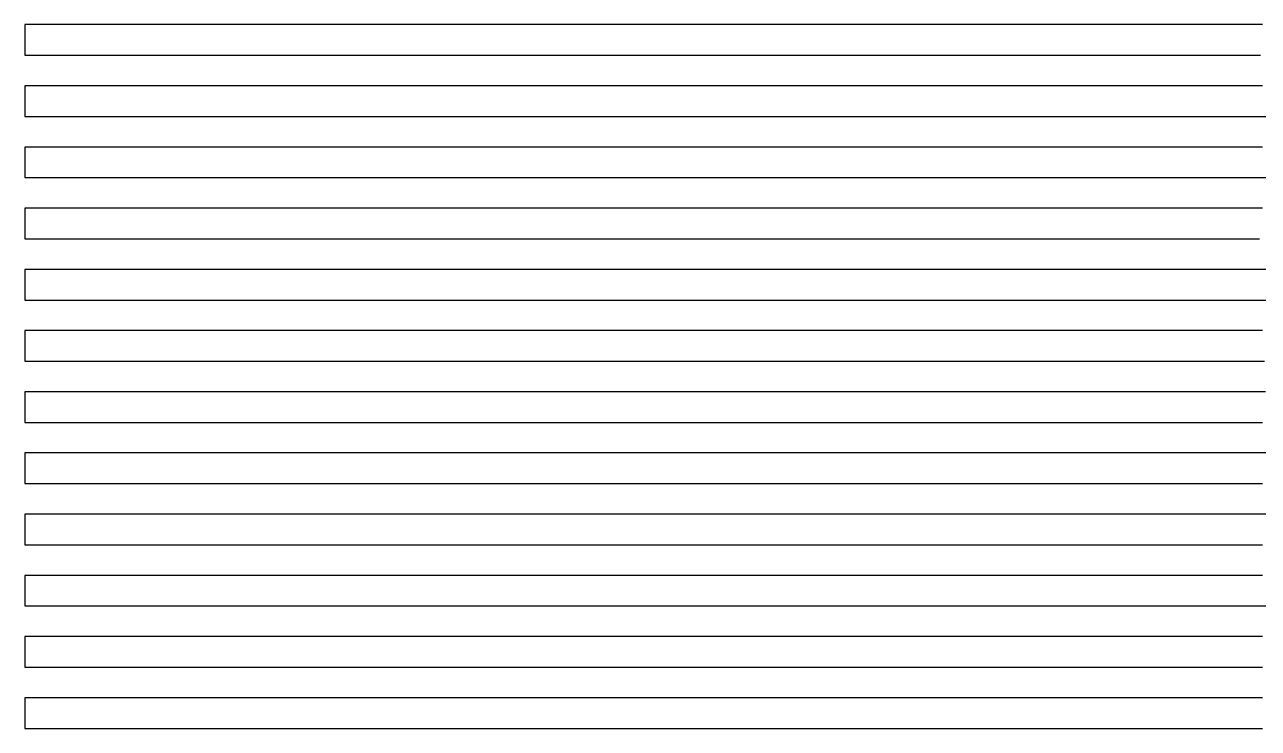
# Model space of a CAD drawing. Extents: x 20 to 170, y 60 to 234.
# Drawn here: x 20 to 57.5, y 103.73 to 125.14 of the extents above; entities that cross this region are included whole.
import ezdxf

# ---------------------------------------------------------------- set-up
doc = ezdxf.new("R2010")
doc.units = 0
doc.header["$LTSCALE"] = 0.000394
doc.layers.add('SPLINE', color=7, linetype='CONTINUOUS')

msp = doc.modelspace()

# ---------------------------------------------------------------- linework, layer by layer
at = {"layer": 'SPLINE', "color": 2}
for points in [[(57.631187, 125.137299, -10.650871), (57.283749, 125.137299, -9.962013), (56.584152, 125.137299, -8.772158), (56.411629, 125.137299, -8.537318), (56.279251, 125.137299, -8.383859), (56.170563, 125.137299, -8.268), (55.537144, 125.137299, -7.6762), (55.189705, 125.137299, -7.394422), (55.014824, 125.137299, -7.306742), (54.927349, 125.137299, -7.278562), (54.142704, 125.137299, -7.087563), (53.445454, 125.137299, -7.024922), (51.939941, 125.137299, -7.197162), (51.918659, 125.137299, -7.190882), (51.35144, 125.137299, -6.765004), (50.651855, 125.137299, -6.683604), (50.141331, 125.137299, -6.733744), (49.62846, 125.137299, -6.899683), (49.583557, 125.137299, -6.849564), (49.257393, 125.137299, -6.520764), (48.907593, 125.137299, -6.386145), (48.560173, 125.137299, -6.451864), (48.494003, 125.137299, -6.483184), (47.777863, 125.137299, -6.921583), (47.636059, 125.137299, -7.028042), (47.390259, 125.137299, -7.278562), (47.142097, 125.137299, -7.616721), (46.624489, 125.137299, -8.556058), (46.466133, 125.137299, -8.700137), (45.768921, 125.137299, -9.473576), (45.069336, 125.137299, -10.137354), (44.414661, 125.137299, -10.685311), (44.26339, 125.137299, -10.829371), (43.674873, 125.137299, -11.480669), (43.325081, 125.137299, -11.828228), (42.278061, 125.137299, -12.348047), (40.883621, 125.137299, -12.870965), (39.486828, 125.137299, -13.303064), (38.9645, 125.137299, -13.500323), (38.789589, 125.137299, -13.600523), (38.092358, 125.137299, -14.085881), (37.742561, 125.137299, -14.33948), (37.392784, 125.137299, -14.771559), (36.870453, 125.137299, -15.451077), (36.695564, 125.137299, -15.660856), (36.52066, 125.137299, -15.917615), (35.998344, 125.137299, -16.941553), (35.648529, 125.137299, -17.605331), (35.298748, 125.137299, -18.40383), (34.951309, 125.137299, -19.249226), (34.601509, 125.137299, -20.019564), (33.904289, 125.137299, -22.073618), (33.592312, 125.137299, -23.022394), (33.51667, 125.137299, -23.385633), (33.495407, 125.137299, -23.604832), (32.661121, 125.137299, -37.949028), (32.639851, 125.137299, -38.190109), (31.810265, 125.137299, -38.196369), (31.287933, 125.137299, -38.205769), (31.113033, 125.137299, -38.202648), (30.763241, 125.137299, -38.171329), (30.415813, 125.137299, -38.152569), (29.019009, 125.137299, -38.152569), (28.669207, 125.137299, -38.180729), (28.32177, 125.137299, -38.415569), (28.125626, 125.137299, -38.703625), (28.026337, 125.137299, -38.938484), (27.976707, 125.137299, -39.107544), (27.929451, 125.137299, -39.379963), (27.905815, 125.137299, -40), (20, 125.137299, -40), (20, 124.206131, -40), (27.905815, 124.206131, -40), (27.929451, 124.206131, -39.379963), (27.976707, 124.206131, -39.107544), (28.026337, 124.206131, -38.938484), (28.125626, 124.206131, -38.703625), (28.32177, 124.206131, -38.415569), (28.669207, 124.206131, -38.180729), (29.019009, 124.206131, -38.152569), (30.763241, 124.206131, -38.155647), (31.635363, 124.206131, -38.199528), (32.160057, 124.206131, -38.190109), (32.639851, 124.206131, -38.190109), (32.661121, 124.206131, -38.061749), (32.970722, 124.206131, -32.939003), (33.438683, 124.206131, -24.935608), (33.51667, 124.206131, -23.683092), (33.592312, 124.206131, -23.257214), (33.729408, 124.206131, -22.753096), (33.925583, 124.206131, -22.092438), (34.622791, 124.206131, -20.007004), (34.960758, 124.206131, -19.333805), (35.298748, 124.206131, -18.591667), (35.648529, 124.206131, -17.849609), (35.998344, 124.206131, -17.204573), (36.695564, 124.206131, -15.942676), (37.742561, 124.206131, -14.793499), (37.872555, 124.206131, -14.687079), (38.789589, 124.206131, -14.016981), (38.9645, 124.206131, -13.916762), (39.486828, 124.206131, -13.681902), (40.883621, 124.206131, -13.249804), (43.478714, 124.206131, -12.232167), (44.152294, 124.206131, -11.684209), (44.284668, 124.206131, -11.546389), (44.506836, 124.206131, -11.36167), (45.069336, 124.206131, -10.99215), (46.466133, 124.206131, -9.893114), (46.617416, 124.206131, -9.802315), (46.837196, 124.206131, -9.695854), (47.359535, 124.206131, -9.229297), (47.513161, 124.206131, -9.113437), (47.709316, 124.206131, -9.013256), (47.860573, 124.206131, -8.862957), (48.560173, 124.206131, -8.08328), (48.907593, 124.206131, -7.86408), (49.34486, 124.206131, -7.735681), (49.661537, 124.206131, -7.494621), (49.954624, 124.206131, -7.341182), (50.304405, 124.206131, -7.228462), (50.651855, 124.206131, -7.159583), (51.242722, 124.206131, -7.281642), (51.264004, 124.206131, -7.294182), (52.048649, 124.206131, -7.291082), (52.703342, 124.206131, -7.472682), (53.095692, 124.206131, -7.460162), (53.445454, 124.206131, -7.541601), (54.142704, 124.206131, -7.735681), (54.492485, 124.206131, -7.86096), (54.643749, 124.206131, -7.9643), (54.839912, 124.206131, -8.120859), (55.537144, 124.206131, -8.756497), (55.733326, 124.206131, -8.963158), (56.061813, 124.206131, -9.376455), (56.213081, 124.206131, -9.601934), (57.567368, 124.206131, -11.765608)], [(57.631187, 123.274933, -12.921045), (57.151405, 123.274933, -12.307307), (56.90559, 123.274933, -12.041148), (56.584152, 123.274933, -11.781268), (56.104347, 123.274933, -11.123711), (55.837296, 123.274933, -10.838771), (55.657673, 123.274933, -10.704111), (55.036076, 123.274933, -9.927573), (54.839912, 123.274933, -9.720915), (54.492485, 123.274933, -9.492315), (53.880367, 123.274933, -8.994436), (53.792881, 123.274933, -8.928718), (53.684174, 123.274933, -8.872357), (53.445454, 123.274933, -8.790937), (51.873768, 123.274933, -8.31502), (51.698856, 123.274933, -8.264899), (51.613785, 123.274933, -8.261759), (50.651855, 123.274933, -8.305599), (49.257393, 123.274933, -9.332596), (48.647629, 123.274933, -10.131113), (47.945679, 123.274933, -10.469293), (47.860573, 123.274933, -10.484953), (46.466133, 123.274933, -11.07359), (46.061966, 123.274933, -11.333489), (45.776016, 123.274933, -11.414869), (45.506577, 123.274933, -11.543288), (45.069336, 123.274933, -11.812548), (44.681717, 123.274933, -11.984788), (44.421726, 123.274933, -12.138206), (44.242104, 123.274933, -12.288507), (43.674873, 123.274933, -12.589126), (42.802765, 123.274933, -12.823985), (42.627861, 123.274933, -12.892845), (42.278061, 123.274933, -13.046264), (40.883621, 123.274933, -13.562923), (38.9645, 123.274933, -14.33322), (38.789589, 123.274933, -14.43342), (38.702141, 123.274933, -14.49604), (37.820564, 123.274933, -15.213118), (37.695301, 123.274933, -15.332077), (36.738098, 123.274933, -16.456215), (36.629372, 123.274933, -16.603333), (35.622517, 123.274933, -18.319309), (35.298748, 123.274933, -18.932987), (34.601509, 123.274933, -20.320124), (33.904289, 123.274933, -22.865814), (33.658493, 123.274933, -23.780132), (33.575768, 123.274933, -24.17157), (33.554504, 123.274933, -24.42519), (32.746193, 123.274933, -37.707909), (32.703659, 123.274933, -38.165047), (32.687115, 123.274933, -38.190109), (31.460461, 123.274933, -38.186989), (30.763241, 123.274933, -38.155647), (29.019009, 123.274933, -38.152569), (28.669207, 123.274933, -38.196369), (28.32177, 123.274933, -38.431229), (28.125626, 123.274933, -38.719284), (28.026337, 123.274933, -38.957264), (27.976707, 123.274933, -39.126366), (27.929451, 123.274933, -39.398785), (27.905815, 123.274933, -40), (20, 123.274933, -40), (20, 122.343689, -40), (27.905815, 122.343689, -40), (27.929451, 122.343689, -39.401905), (27.976707, 122.343689, -39.129444), (28.026337, 122.343689, -38.960365), (28.125626, 122.343689, -38.725544), (28.32177, 122.343689, -38.434307), (28.669207, 122.343689, -38.199528), (29.019009, 122.343689, -38.161949), (31.113033, 122.343689, -38.152569), (32.160057, 122.343689, -38.190109), (32.750912, 122.343689, -38.190109), (32.767475, 122.343689, -38.155647), (33.559227, 122.343689, -29.876673), (33.597042, 122.343689, -29.300535), (33.663216, 122.343689, -28.430037), (33.750679, 122.343689, -27.553301), (34.317898, 122.343689, -22.527636), (34.424252, 122.343689, -21.845037), (34.549522, 122.343689, -21.26264), (34.601509, 122.343689, -21.080999), (35.298748, 122.343689, -19.499725), (35.648529, 122.343689, -18.732607), (36.695564, 122.343689, -17.113773), (36.782997, 122.343689, -17.007313), (37.76384, 122.343689, -15.886335), (37.886734, 122.343689, -15.773577), (38.81086, 122.343689, -15.025218), (39.007027, 122.343689, -14.896818), (39.486828, 122.343689, -14.643199), (40.883621, 122.343689, -14.048261), (41.580833, 122.343689, -13.653702), (42.802765, 122.343689, -13.165264), (43.674873, 122.343689, -12.980505), (44.393379, 122.343689, -12.805185), (44.743179, 122.343689, -12.636065), (45.069336, 122.343689, -12.567205), (45.31041, 122.343689, -12.523366), (45.653107, 122.343689, -12.373087), (45.906006, 122.343689, -12.297907), (46.177792, 122.343689, -12.254086), (47.860573, 122.343689, -11.815728), (49.257393, 122.343689, -11.602809), (50.651855, 122.343689, -11.258349), (52.048649, 122.343689, -10.942091), (52.462276, 122.343689, -10.87633), (52.74588, 122.343689, -10.892011), (53.424191, 122.343689, -11.133131), (53.445454, 122.343689, -11.133131), (54.665012, 122.343689, -11.546389), (54.839912, 122.343689, -11.618448), (56.236717, 122.343689, -12.535906), (56.300556, 122.343689, -12.589126), (56.803967, 122.343689, -12.814545), (56.933956, 122.343689, -12.886625), (57.108849, 122.343689, -13.024343), (57.238831, 122.343689, -13.162144), (57.456276, 122.343689, -13.443963), (58.068405, 122.343689, -14.3614)], [(57.631187, 121.414871, -14.176661), (57.283749, 121.414871, -13.600523), (57.108849, 121.414871, -13.425163), (56.933956, 121.414871, -13.309284), (56.759056, 121.414871, -13.234164), (56.236717, 121.414871, -13.105783), (54.927349, 121.414871, -12.617286), (54.839912, 121.414871, -12.576586), (54.665012, 121.414871, -12.523366), (53.445454, 121.414871, -12.257207), (52.048649, 121.414871, -12.207107), (51.35144, 121.414871, -12.219606), (51.001637, 121.414871, -12.241547), (50.651855, 121.414871, -12.241547), (50.479298, 121.414871, -12.260346), (50.129524, 121.414871, -12.319847), (49.257393, 121.414871, -12.551566), (47.860573, 121.414871, -12.780125), (46.466133, 121.414871, -13.005585), (45.069336, 121.414871, -13.165264), (43.674873, 121.414871, -13.481523), (41.930641, 121.414871, -14.057681), (41.755745, 121.414871, -14.135962), (40.883621, 121.414871, -14.636939), (40.53384, 121.414871, -14.781019), (40.184036, 121.414871, -15.012678), (39.486828, 121.414871, -15.419737), (39.137024, 121.414871, -15.588857), (38.9645, 121.414871, -15.682796), (38.877033, 121.414871, -15.748516), (37.941101, 121.414871, -16.506315), (37.792194, 121.414871, -16.644093), (37.49205, 121.414871, -16.972853), (36.891739, 121.414871, -17.533331), (36.695564, 121.414871, -17.752531), (36.653008, 121.414871, -17.818291), (35.714722, 121.414871, -19.402685), (35.605995, 121.414871, -19.609325), (35.440544, 121.414871, -20.003883), (34.688965, 121.414871, -22.236456), (34.601509, 121.414871, -22.515116), (34.535336, 121.414871, -22.793816), (34.514084, 121.414871, -22.909674), (34.490425, 121.414871, -23.116354), (34.407707, 121.414871, -24.08077), (34.365173, 121.414871, -24.64439), (34.324993, 121.414871, -25.308207), (33.795578, 121.414871, -34.67062), (33.767204, 121.414871, -35.058876), (33.467041, 121.414871, -38.183807), (33.445778, 121.414871, -38.202648), (31.460461, 121.414871, -38.121208), (31.113033, 121.414871, -38.118088), (29.716219, 121.414871, -38.152569), (29.019009, 121.414871, -38.152569), (28.669207, 121.414871, -38.180729), (28.32177, 121.414871, -38.415569), (28.125626, 121.414871, -38.703625), (28.026337, 121.414871, -38.938484), (27.976707, 121.414871, -39.107544), (27.929451, 121.414871, -39.379963), (27.905815, 121.414871, -40), (20, 121.414871, -40), (20, 120.483658, -40), (27.905815, 120.483658, -40), (27.929451, 120.483658, -39.379963), (27.976707, 120.483658, -39.107544), (28.026337, 120.483658, -38.938484), (28.125626, 120.483658, -38.703625), (28.32177, 120.483658, -38.415569), (28.669207, 120.483658, -38.180729), (29.019009, 120.483658, -38.152569), (30.066032, 120.483658, -38.149387), (31.113033, 120.483658, -38.114967), (33.207077, 120.483658, -38.180729), (33.904289, 120.483658, -38.205769), (34.339161, 120.483658, -38.196369), (34.830769, 120.483658, -29.522835), (35.197113, 120.483658, -23.604832), (35.242012, 120.483658, -23.319834), (35.298748, 120.483658, -23.119493), (35.865974, 120.483658, -21.434879), (35.889603, 120.483658, -21.35034), (36.090485, 120.483658, -20.379662), (36.192139, 120.483658, -19.922443), (36.291389, 120.483658, -19.656305), (36.782997, 120.483658, -18.807747), (36.870453, 120.483658, -18.673107), (37.392784, 120.483658, -18.028049), (37.567673, 120.483658, -17.855829), (37.742561, 120.483658, -17.696171), (38.092358, 120.483658, -17.386171), (38.789589, 120.483658, -16.847633), (39.486828, 120.483658, -16.293375), (39.836601, 120.483658, -16.121155), (40.184036, 120.483658, -15.905075), (40.883621, 120.483658, -15.426017), (40.971077, 120.483658, -15.379037), (42.278061, 120.483658, -14.755939), (43.674873, 120.483658, -14.32382), (45.069336, 120.483658, -13.916762), (45.768921, 120.483658, -13.763342), (46.11636, 120.483658, -13.669382), (46.466133, 120.483658, -13.597363), (46.813576, 120.483658, -13.581723), (47.163383, 120.483658, -13.494043), (47.860573, 120.483658, -13.381323), (48.560173, 120.483658, -13.243524), (49.082512, 120.483658, -13.115164), (49.257393, 120.483658, -13.080704), (49.954624, 120.483658, -12.993065), (50.651855, 120.483658, -12.823985), (51.001637, 120.483658, -12.755105), (51.176529, 120.483658, -12.730065), (51.698856, 120.483658, -12.726885), (52.048649, 120.483658, -12.739425), (52.74588, 120.483658, -12.795805), (53.445454, 120.483658, -12.864685), (54.142704, 120.483658, -12.977385), (54.839912, 120.483658, -13.149604), (55.189705, 120.483658, -13.265464), (55.537144, 120.483658, -13.393823), (56.236717, 120.483658, -13.616183), (56.759056, 120.483658, -13.851002), (57.196293, 120.483658, -14.192281), (57.331024, 120.483658, -14.38332), (58.229118, 120.483658, -15.739157)], [(57.631187, 119.552414, -16.249535), (56.922134, 119.552414, -15.131679), (56.751961, 119.552414, -14.815439), (56.579433, 119.552414, -14.5618), (56.236717, 119.552414, -14.292521), (54.839912, 119.552414, -13.644342), (53.445454, 119.552414, -13.246704), (52.048649, 119.552414, -13.071344), (51.35144, 119.552414, -13.065043), (51.176529, 119.552414, -13.096384), (50.651855, 119.552414, -13.218504), (49.257393, 119.552414, -13.537883), (47.860573, 119.552414, -13.932402), (47.513161, 119.552414, -14.038901), (47.163383, 119.552414, -14.126561), (46.813576, 119.552414, -14.27372), (46.466133, 119.552414, -14.40524), (43.674873, 119.552414, -15.310137), (42.278061, 119.552414, -15.729776), (41.973179, 119.552414, -15.867516), (41.580833, 119.552414, -16.055395), (40.883621, 119.552414, -16.503195), (39.486828, 119.552414, -17.567791), (38.439804, 119.552414, -18.422609), (38.255432, 119.552414, -18.594828), (38.092358, 119.552414, -18.876667), (37.981293, 119.552414, -19.149065), (37.328957, 119.552414, -19.944384), (37.217873, 119.552414, -20.129164), (37.154076, 119.552414, -20.304483), (36.957901, 119.552414, -21.03722), (36.870453, 119.552414, -21.39728), (36.17794, 119.552414, -24.713268), (36.073975, 119.552414, -25.370846), (35.865974, 119.552414, -26.820602), (35.764351, 119.552414, -27.59712), (35.68399, 119.552414, -28.336079), (35.601265, 119.552414, -29.225395), (35.520905, 119.552414, -30.336971), (35.376736, 119.552414, -32.638443), (34.667702, 119.552414, -38.152569), (34.646416, 119.552414, -38.190109), (34.088657, 119.552414, -38.215168), (33.554504, 119.552414, -38.196369), (32.160057, 119.552414, -38.186989), (31.113033, 119.552414, -38.146267), (29.716219, 119.552414, -38.118088), (29.019009, 119.552414, -38.121208), (28.669207, 119.552414, -38.161949), (28.32177, 119.552414, -38.393608), (28.125626, 119.552414, -38.687984), (28.026337, 119.552414, -38.922825), (27.976707, 119.552414, -39.091885), (27.929451, 119.552414, -39.364285), (27.905815, 119.552414, -40), (20, 119.552414, -40), (20, 118.623627, -40), (27.905815, 118.623627, -40), (27.929451, 118.623627, -39.361183), (27.976707, 118.623627, -39.088764), (28.026337, 118.623627, -38.919704), (28.125626, 118.623627, -38.684864), (28.32177, 118.623627, -38.390507), (28.669207, 118.623627, -38.155647), (29.019009, 118.623627, -38.118088), (30.763241, 118.623627, -38.118088), (32.334938, 118.623627, -38.190109), (33.207077, 118.623627, -38.190109), (33.904289, 118.623627, -38.215168), (34.601509, 118.623627, -38.196369), (35.364922, 118.623627, -38.190109), (35.386204, 118.623627, -38.052349), (35.672169, 118.623627, -35.829155), (36.163773, 118.623627, -30.180393), (36.194496, 118.623627, -29.860992), (36.267761, 118.623627, -29.287994), (36.452126, 118.623627, -27.994799), (36.586853, 118.623627, -27.284), (37.045334, 118.623627, -25.173548), (37.392784, 118.623627, -23.770752), (37.501492, 118.623627, -23.357414), (37.742561, 118.623627, -22.681116), (37.830009, 118.623627, -22.505735), (38.092358, 118.623627, -22.004738), (38.702141, 118.623627, -20.448542), (38.87468, 118.623627, -20.075903), (38.898315, 118.623627, -20.035223), (39.118118, 118.623627, -19.725183), (39.486828, 118.623627, -19.352625), (40.184036, 118.623627, -18.682487), (41.079788, 118.623627, -17.956049), (41.231071, 118.623627, -17.868389), (41.580833, 118.623627, -17.630411), (42.278061, 118.623627, -17.098133), (42.8713, 118.623627, -16.828793), (43.046196, 118.623627, -16.647213), (43.325081, 118.623627, -16.512575), (43.833221, 118.623627, -16.368515), (43.991592, 118.623627, -16.240135), (44.329559, 118.623627, -16.067915), (45.069336, 118.623627, -15.823695), (45.768921, 118.623627, -15.544996), (46.466133, 118.623627, -15.347757), (47.860573, 118.623627, -14.774739), (49.257393, 118.623627, -14.25808), (49.954624, 118.623627, -13.916762), (50.304405, 118.623627, -13.829082), (50.651855, 118.623627, -13.669382), (51.35144, 118.623627, -13.447063), (52.39846, 118.623627, -13.443963), (52.74588, 118.623627, -13.450243), (53.095692, 118.623627, -13.519103), (53.445454, 118.623627, -13.631822), (54.142704, 118.623627, -13.882342), (54.492485, 118.623627, -14.051401), (54.665012, 118.623627, -14.201741), (55.010082, 118.623627, -14.552381), (55.440239, 118.623627, -14.787219), (55.702576, 118.623627, -15.009559), (55.832554, 118.623627, -15.209937), (55.964931, 118.623627, -15.595137), (56.040554, 118.623627, -16.008415), (56.061813, 118.623627, -16.074215), (56.520336, 118.623627, -16.913353), (56.803967, 118.623627, -17.364271), (56.82523, 118.623627, -17.411251), (57.063957, 118.623627, -18.043709), (57.184471, 118.623627, -18.488367), (57.328648, 118.623627, -19.180386), (57.536636, 118.623627, -20.279444)], [(57.806068, 117.692383, -20.373362), (56.933956, 117.692383, -20.088444), (56.236717, 117.692383, -19.985064), (55.778217, 117.692383, -19.950644), (55.756935, 117.692383, -19.909964), (55.449688, 117.692383, -18.206549), (55.303173, 117.692383, -17.464451), (55.18261, 117.692383, -16.985373), (54.941555, 117.692383, -16.309055), (54.839912, 117.692383, -16.118015), (54.665012, 117.692383, -15.886335), (54.100159, 117.692383, -15.313257), (53.920547, 117.692383, -14.887438), (53.76218, 117.692383, -14.696439), (53.504559, 117.692383, -14.53988), (52.854607, 117.692383, -14.30188), (52.74588, 117.692383, -14.27058), (52.637157, 117.692383, -14.251822), (52.384281, 117.692383, -14.233021), (51.656311, 117.692383, -14.223621), (51.311256, 117.692383, -14.292521), (50.651855, 117.692383, -14.589979), (50.325668, 117.692383, -14.859279), (50.242954, 117.692383, -14.950058), (49.630836, 117.692383, -15.300777), (49.34486, 117.692383, -15.588857), (48.907593, 117.692383, -15.789216), (48.560173, 117.692383, -15.964596), (47.860573, 117.692383, -16.274595), (46.466133, 117.692383, -16.738033), (45.768921, 117.692383, -16.941553), (45.069336, 117.692383, -17.220211), (44.372093, 117.692383, -17.740011), (43.783592, 117.692383, -18.21283), (43.214001, 117.692383, -18.932987), (43.195084, 117.692383, -18.948668), (43.060371, 117.692383, -18.976868), (42.753113, 117.692383, -19.136545), (42.448242, 117.692383, -19.474686), (42.344254, 117.692383, -19.621885), (41.930641, 117.692383, -19.646925), (41.580833, 117.692383, -19.750223), (41.231071, 117.692383, -19.991364), (40.184036, 117.692383, -20.899422), (39.486828, 117.692383, -21.647778), (39.137024, 117.692383, -22.070498), (38.789589, 117.692383, -22.580875), (38.614697, 117.692383, -22.847054), (38.439804, 117.692383, -23.172714), (38.092358, 117.692383, -23.892912), (37.567673, 117.692383, -25.492947), (37.437683, 117.692383, -26.003325), (37.217873, 117.692383, -27.002222), (37.132801, 117.692383, -27.421801), (37.06662, 117.692383, -27.897718), (36.695564, 117.692383, -32.901443), (36.258305, 117.692383, -38.014748), (36.237053, 117.692383, -38.190109), (35.298748, 117.692383, -38.190109), (33.904289, 117.692383, -38.215168), (32.507484, 117.692383, -38.190109), (31.113033, 117.692383, -38.161949), (30.763241, 117.692383, -38.130608), (30.415813, 117.692383, -38.114967), (29.716219, 117.692383, -38.124348), (29.019009, 117.692383, -38.152569), (28.669207, 117.692383, -38.205769), (28.494316, 117.692383, -38.296589), (28.32177, 117.692383, -38.443748), (28.125626, 117.692383, -38.734924), (28.026337, 117.692383, -38.972904), (27.976707, 117.692383, -39.142025), (27.929451, 117.692383, -39.414444), (27.905815, 117.692383, -40), (20, 117.692383, -40), (20, 116.761154, -40), (27.905815, 116.761154, -40), (27.929451, 116.761154, -39.423824), (27.976707, 116.761154, -39.148285), (28.026337, 116.761154, -38.979164), (28.125626, 116.761154, -38.744324), (28.32177, 116.761154, -38.453148), (28.494316, 116.761154, -38.305969), (28.669207, 116.761154, -38.215168), (29.019009, 116.761154, -38.165047), (30.415813, 116.761154, -38.152569), (30.763241, 116.761154, -38.155647), (31.20047, 116.761154, -38.171329), (32.160057, 116.761154, -38.155647), (32.507484, 116.761154, -38.165047), (33.207077, 116.761154, -38.215168), (33.904289, 116.761154, -38.190109), (37.154076, 116.761154, -38.190109), (37.648033, 116.761154, -31.542507), (37.981293, 116.761154, -27.183821), (38.007286, 116.761154, -26.955242), (38.035633, 116.761154, -26.836243), (38.9645, 116.761154, -24.008732), (39.137024, 116.761154, -23.623592), (39.486828, 116.761154, -23.113194), (40.184036, 116.761154, -22.142538), (40.883621, 116.761154, -21.38476), (41.580833, 116.761154, -20.699041), (42.278061, 116.761154, -20.138523), (42.627861, 116.761154, -20.003883), (42.975304, 116.761154, -19.969423), (43.325081, 116.761154, -19.972584), (43.674873, 116.761154, -20.025824), (43.937225, 116.761154, -20.135424), (44.61319, 116.761154, -20.354582), (45.723991, 116.761154, -20.348322), (46.466133, 116.761154, -20.229343), (47.860573, 116.761154, -19.988243), (48.482201, 116.761154, -19.906803), (48.711449, 116.761154, -19.872383), (48.985611, 116.761154, -19.383905), (49.257393, 116.761154, -19.020687), (49.453568, 116.761154, -18.867268), (49.474823, 116.761154, -18.832808), (50.103504, 116.761154, -17.404991), (50.172062, 116.761154, -17.260891), (50.304405, 116.761154, -17.044893), (50.651855, 116.761154, -16.675413), (51.35144, 116.761154, -15.905075), (51.526352, 116.761154, -15.770476), (51.698856, 116.761154, -15.751697), (52.549713, 116.761154, -15.820556), (52.800236, 116.761154, -15.923895), (53.053123, 116.761154, -16.296515), (53.074409, 116.761154, -16.343454), (53.258739, 116.761154, -16.838173), (53.445454, 116.761154, -17.545891), (53.532928, 116.761154, -17.971689), (53.880367, 116.761154, -19.809763), (53.899265, 116.761154, -19.894283), (54.369587, 116.761154, -19.884903), (54.605934, 116.761154, -19.888023), (54.839912, 116.761154, -19.909964), (56.236717, 116.761154, -20.135424), (56.933956, 116.761154, -20.320124), (57.283749, 116.761154, -20.523682), (58.15588, 116.761154, -21.15308)], [(57.631187, 115.832321, -21.876358), (57.359371, 115.832321, -21.603958), (57.087585, 115.832321, -21.40358), (56.520336, 115.832321, -20.936981), (56.236717, 115.832321, -20.761662), (56.061813, 115.832321, -20.702162), (55.537144, 115.832321, -20.580002), (54.492485, 115.832321, -20.395302), (54.142704, 115.832321, -20.310743), (52.048649, 115.832321, -20.154203), (51.35144, 115.832321, -20.144783), (51.001637, 115.832321, -20.179243), (50.651855, 115.832321, -20.238724), (50.304405, 115.832321, -20.248123), (49.954624, 115.832321, -20.291964), (49.607197, 115.832321, -20.345201), (49.257393, 115.832321, -20.376541), (47.860573, 115.832321, -20.580002), (46.466133, 115.832321, -20.724081), (45.069336, 115.832321, -20.830502), (44.679363, 115.832321, -20.830502), (44.483189, 115.832321, -20.846222), (44.287025, 115.832321, -20.877522), (44.088497, 115.832321, -20.814861), (43.674873, 115.832321, -20.730362), (43.440907, 115.832321, -20.739721), (43.204552, 115.832321, -20.799221), (43.043839, 115.832321, -20.852442), (42.736572, 115.832321, -21.018379), (42.278061, 115.832321, -21.39102), (41.930641, 115.832321, -21.735477), (41.755745, 115.832321, -22.007877), (41.580833, 115.832321, -22.245855), (41.231071, 115.832321, -22.659176), (40.883621, 115.832321, -23.157074), (40.774902, 115.832321, -23.441992), (40.089485, 115.832321, -24.39073), (39.957142, 115.832321, -24.66629), (39.938244, 115.832321, -24.725788), (39.864975, 115.832321, -25.101528), (39.83189, 115.832321, -25.358286), (39.160652, 115.832321, -27.38422), (39.051926, 115.832321, -27.866419), (38.910118, 115.832321, -28.696177), (38.789589, 115.832321, -29.604235), (38.68087, 115.832321, -30.631311), (38.572151, 115.832321, -31.890047), (38.092358, 115.832321, -38.174427), (38.068718, 115.832321, -38.190109), (36.695564, 115.832321, -38.215168), (35.998344, 115.832321, -38.190109), (33.904289, 115.832321, -38.190109), (33.207077, 115.832321, -38.202648), (32.507484, 115.832321, -38.152569), (29.019009, 115.832321, -38.152569), (28.669207, 115.832321, -38.180729), (28.32177, 115.832321, -38.415569), (28.125626, 115.832321, -38.703625), (28.026337, 115.832321, -38.938484), (27.976707, 115.832321, -39.107544), (27.929451, 115.832321, -39.379963), (27.905815, 115.832321, -40), (20, 115.832321, -40), (20, 114.901108, -40), (27.905815, 114.901108, -40), (27.929451, 114.901108, -39.364285), (27.976707, 114.901108, -39.091885), (28.026337, 114.901108, -38.922825), (28.125626, 114.901108, -38.687984), (28.32177, 114.901108, -38.393608), (28.669207, 114.901108, -38.161949), (29.019009, 114.901108, -38.121208), (29.368792, 114.901108, -38.118088), (30.415813, 114.901108, -38.152569), (32.507484, 114.901108, -38.152569), (33.207077, 114.901108, -38.202648), (33.904289, 114.901108, -38.196369), (34.951309, 114.901108, -38.196369), (35.298748, 114.901108, -38.202648), (35.998344, 114.901108, -38.190109), (36.695564, 114.901108, -38.218288), (38.092358, 114.901108, -38.190109), (39.181946, 114.901108, -38.186989), (39.51754, 114.901108, -36.486732), (39.626244, 114.901108, -35.995136), (39.737339, 114.901108, -35.594315), (39.957142, 114.901108, -35.011875), (39.973686, 114.901108, -34.974335), (40.663811, 114.901108, -28.984257), (40.774902, 114.901108, -28.129438), (40.883621, 114.901108, -27.443701), (41.013611, 114.901108, -26.817442), (41.33033, 114.901108, -25.943865), (42.001556, 114.901108, -24.17157), (42.975304, 114.901108, -22.615376), (44.197212, 114.901108, -22.061098), (45.069336, 114.901108, -21.917078), (46.466133, 114.901108, -21.760498), (47.130272, 114.901108, -21.675938), (47.751862, 114.901108, -21.675938), (47.860573, 114.901108, -21.622738), (48.035484, 114.901108, -21.575798), (49.257393, 114.901108, -21.33778), (50.651855, 114.901108, -21.052839), (52.048649, 114.901108, -20.849321), (52.573353, 114.901108, -20.849321), (52.769516, 114.901108, -20.874361), (53.445454, 114.901108, -21.012159), (54.839912, 114.901108, -21.37538), (55.189705, 114.901108, -21.44738), (55.537144, 114.901108, -21.588278), (55.756935, 114.901108, -21.807478), (55.905853, 114.901108, -22.026638), (56.584152, 114.901108, -22.634136), (56.716522, 114.901108, -22.800076), (56.846489, 114.901108, -23.100714), (56.955219, 114.901108, -23.542171), (56.97649, 114.901108, -23.607912), (57.687881, 114.901108, -25.286308)], [(57.718632, 113.969925, -37.995968), (57.283749, 113.969925, -32.738644), (57.179749, 113.969925, -31.592567), (57.097034, 113.969925, -30.834831), (57.016655, 113.969925, -30.180393), (56.933956, 113.969925, -29.623055), (56.759056, 113.969925, -28.702436), (56.057098, 113.969925, -25.777906), (56.040554, 113.969925, -25.687086), (55.97438, 113.969925, -25.038908), (55.920017, 113.969925, -24.728909), (55.865673, 113.969925, -24.54731), (55.756935, 113.969925, -24.32501), (54.818642, 113.969925, -22.931614), (54.665012, 113.969925, -22.762476), (54.513767, 113.969925, -22.677996), (54.142704, 113.969925, -22.540195), (53.445454, 113.969925, -22.261496), (52.74588, 113.969925, -22.120598), (52.048649, 113.969925, -22.136238), (50.696762, 113.969925, -22.446276), (49.954624, 113.969925, -22.734356), (49.779732, 113.969925, -22.793816), (49.607197, 113.969925, -22.862694), (49.496101, 113.969925, -22.944134), (48.711449, 113.969925, -23.200874), (47.860573, 113.969925, -23.686192), (46.11636, 113.969925, -24.024412), (45.069336, 113.969925, -24.27487), (44.929897, 113.969925, -24.34067), (44.788071, 113.969925, -24.52541), (43.944317, 113.969925, -26.820602), (43.783592, 113.969925, -27.31846), (43.674873, 113.969925, -27.838259), (43.54253, 113.969925, -28.649237), (43.412537, 113.969925, -29.698233), (42.755501, 113.969925, -35.691376), (42.734215, 113.969925, -35.750896), (42.712936, 113.969925, -35.791595), (42.512051, 113.969925, -36.264393), (42.330067, 113.969925, -36.878132), (42.015717, 113.969925, -38.190109), (40.883621, 113.969925, -38.190109), (39.486828, 113.969925, -38.221428), (37.045334, 113.969925, -38.230808), (35.998344, 113.969925, -38.190109), (34.079189, 113.969925, -38.190109), (33.207077, 113.969925, -38.152569), (31.113033, 113.969925, -38.152569), (29.716219, 113.969925, -38.114967), (29.019009, 113.969925, -38.114967), (28.669207, 113.969925, -38.140007), (28.32177, 113.969925, -38.374847), (28.125626, 113.969925, -38.662949), (28.026337, 113.969925, -38.903984), (27.976707, 113.969925, -39.073124), (27.929451, 113.969925, -39.345524), (27.905815, 113.969925, -40), (20, 113.969925, -40), (20, 113.038696, -40), (27.905815, 113.038696, -40), (27.929451, 113.038696, -39.361183), (27.976707, 113.038696, -39.088764), (28.026337, 113.038696, -38.919704), (28.125626, 113.038696, -38.684864), (28.32177, 113.038696, -38.390507), (28.669207, 113.038696, -38.155647), (29.019009, 113.038696, -38.118088), (29.716219, 113.038696, -38.121208), (30.588341, 113.038696, -38.152569), (33.207077, 113.038696, -38.152569), (34.254089, 113.038696, -38.190109), (36.345772, 113.038696, -38.196369), (36.695564, 113.038696, -38.205769), (38.092358, 113.038696, -38.196369), (39.486828, 113.038696, -38.221428), (40.883621, 113.038696, -38.202648), (41.405952, 113.038696, -38.218288), (42.278061, 113.038696, -38.190109), (43.325081, 113.038696, -38.190109), (44.372093, 113.038696, -38.215168), (45.069336, 113.038696, -38.196369), (45.594032, 113.038696, -38.199528), (46.11636, 113.038696, -38.190109), (48.330917, 113.038696, -38.190109), (48.345104, 113.038696, -38.105549), (48.820168, 113.038696, -32.550743), (48.931259, 113.038696, -31.448549), (49.039948, 113.038696, -30.553051), (49.148689, 113.038696, -29.823433), (49.257393, 113.038696, -29.234755), (49.366112, 113.038696, -28.774477), (50.351685, 113.038696, -25.449146), (50.502968, 113.038696, -25.217388), (51.438866, 113.038696, -24.45653), (52.048649, 113.038696, -24.25609), (52.39846, 113.038696, -24.15591), (52.573353, 113.038696, -24.115191), (52.74588, 113.038696, -24.17469), (53.717266, 113.038696, -24.810349), (54.012699, 113.038696, -25.251808), (54.735924, 113.038696, -26.432304), (54.839912, 113.038696, -26.748543), (54.946278, 113.038696, -27.26836), (55.033722, 113.038696, -27.813219), (55.123531, 113.038696, -28.470757), (55.229916, 113.038696, -29.403854), (55.875103, 113.038696, -35.691376), (55.891663, 113.038696, -35.747715), (55.931847, 113.038696, -35.819756), (56.083088, 113.038696, -36.170456), (56.236717, 113.038696, -36.640152), (56.345444, 113.038696, -37.069111), (56.605427, 113.038696, -38.174427), (56.626709, 113.038696, -38.199528), (57.631187, 113.038696, -38.205769)], [(61.819225, 112.109879, -38.190109), (56.236717, 112.109879, -38.190109), (55.364616, 112.109879, -38.218288), (54.492485, 112.109879, -38.190109), (52.74588, 112.109879, -38.190109), (51.698856, 112.109879, -38.155647), (51.35144, 112.109879, -38.161949), (50.826756, 112.109879, -38.180729), (49.954624, 112.109879, -38.152569), (47.860573, 112.109879, -38.190109), (47.163383, 112.109879, -38.190109), (46.466133, 112.109879, -38.202648), (46.11636, 112.109879, -38.190109), (40.184036, 112.109879, -38.190109), (39.486828, 112.109879, -38.218288), (38.092358, 112.109879, -38.190109), (36.695564, 112.109879, -38.218288), (35.998344, 112.109879, -38.190109), (35.298748, 112.109879, -38.202648), (34.951309, 112.109879, -38.190109), (34.254089, 112.109879, -38.190109), (33.207077, 112.109879, -38.152569), (31.460461, 112.109879, -38.152569), (29.716219, 112.109879, -38.118088), (29.019009, 112.109879, -38.121208), (28.669207, 112.109879, -38.161949), (28.32177, 112.109879, -38.393608), (28.125626, 112.109879, -38.687984), (28.026337, 112.109879, -38.922825), (27.976707, 112.109879, -39.091885), (27.929451, 112.109879, -39.364285), (27.905815, 112.109879, -40), (20, 112.109879, -40), (20, 111.178665, -40), (27.905815, 111.178665, -40), (27.929451, 111.178665, -39.345524), (27.976707, 111.178665, -39.073124), (28.026337, 111.178665, -38.903984), (28.125626, 111.178665, -38.662949), (28.32177, 111.178665, -38.374847), (28.669207, 111.178665, -38.140007), (29.019009, 111.178665, -38.114967), (30.415813, 111.178665, -38.114967), (31.460461, 111.178665, -38.152569), (32.507484, 111.178665, -38.152569), (34.079189, 111.178665, -38.186989), (34.601509, 111.178665, -38.190109), (35.998344, 111.178665, -38.190109), (36.695564, 111.178665, -38.221428), (38.092358, 111.178665, -38.202648), (38.789589, 111.178665, -38.215168), (39.486828, 111.178665, -38.196369), (39.836601, 111.178665, -38.199528), (40.184036, 111.178665, -38.208908), (40.53384, 111.178665, -38.205769), (40.883621, 111.178665, -38.196369), (43.674873, 111.178665, -38.190109), (44.372093, 111.178665, -38.215168), (45.069336, 111.178665, -38.190109), (47.860573, 111.178665, -38.196369), (49.954624, 111.178665, -38.155647), (50.651855, 111.178665, -38.183807), (51.35144, 111.178665, -38.155647), (52.048649, 111.178665, -38.155647), (52.74588, 111.178665, -38.180729), (53.445454, 111.178665, -38.190109), (55.537144, 111.178665, -38.190109), (56.236717, 111.178665, -38.221428), (57.631187, 111.178665, -38.190109)], [(57.980968, 110.247437, -38.218288), (57.456276, 110.247437, -38.224548), (56.933956, 110.247437, -38.208908), (56.236717, 110.247437, -38.190109), (51.001637, 110.247437, -38.190109), (49.954624, 110.247437, -38.152569), (49.257393, 110.247437, -38.165047), (48.560173, 110.247437, -38.190109), (44.721901, 110.247437, -38.190109), (44.372093, 110.247437, -38.202648), (43.674873, 110.247437, -38.190109), (42.278061, 110.247437, -38.190109), (40.184036, 110.247437, -38.199528), (39.137024, 110.247437, -38.190109), (38.439804, 110.247437, -38.208908), (38.092358, 110.247437, -38.199528), (36.695564, 110.247437, -38.218288), (35.298748, 110.247437, -38.190109), (33.904289, 110.247437, -38.196369), (32.160057, 110.247437, -38.152569), (30.588341, 110.247437, -38.152569), (29.716219, 110.247437, -38.121208), (29.019009, 110.247437, -38.118088), (28.669207, 110.247437, -38.155647), (28.32177, 110.247437, -38.390507), (28.125626, 110.247437, -38.684864), (28.026337, 110.247437, -38.919704), (27.976707, 110.247437, -39.088764), (27.929451, 110.247437, -39.361183), (27.905815, 110.247437, -40), (20, 110.247437, -40), (20, 109.318573, -40), (27.905815, 109.318573, -40), (27.929451, 109.318573, -39.379963), (27.976707, 109.318573, -39.107544), (28.026337, 109.318573, -38.938484), (28.125626, 109.318573, -38.703625), (28.32177, 109.318573, -38.415569), (28.669207, 109.318573, -38.180729), (29.019009, 109.318573, -38.152569), (33.207077, 109.318573, -38.152569), (34.254089, 109.318573, -38.190109), (39.486828, 109.318573, -38.190109), (40.883621, 109.318573, -38.202648), (43.325081, 109.318573, -38.190109), (46.988472, 109.318573, -38.190109), (47.860573, 109.318573, -38.155647), (48.907593, 109.318573, -38.190109), (54.665012, 109.318573, -38.196369), (54.839912, 109.318573, -38.202648), (55.886955, 109.318573, -38.190109), (57.631187, 109.318573, -38.205769)], [(57.631187, 108.38739, -38.202648), (57.283749, 108.38739, -38.190109), (55.886955, 108.38739, -38.190109), (55.189705, 108.38739, -38.208908), (54.839912, 108.38739, -38.199528), (53.445454, 108.38739, -38.221428), (52.048649, 108.38739, -38.190109), (49.432285, 108.38739, -38.190109), (48.560173, 108.38739, -38.165047), (47.860573, 108.38739, -38.152569), (46.813576, 108.38739, -38.186989), (45.069336, 108.38739, -38.215168), (44.547005, 108.38739, -38.230808), (43.674873, 108.38739, -38.199528), (42.278061, 108.38739, -38.221428), (40.883621, 108.38739, -38.224548), (39.486828, 108.38739, -38.190109), (34.951309, 108.38739, -38.190109), (32.507484, 108.38739, -38.165047), (32.072609, 108.38739, -38.183807), (31.810265, 108.38739, -38.171329), (31.113033, 108.38739, -38.152569), (29.019009, 108.38739, -38.152569), (28.669207, 108.38739, -38.180729), (28.32177, 108.38739, -38.415569), (28.125626, 108.38739, -38.703625), (28.026337, 108.38739, -38.938484), (27.976707, 108.38739, -39.107544), (27.929451, 108.38739, -39.379963), (27.905815, 108.38739, -40), (20, 108.38739, -40), (20, 107.456161, -40), (27.905815, 107.456161, -40), (27.929451, 107.456161, -39.379963), (27.976707, 107.456161, -39.107544), (28.026337, 107.456161, -38.938484), (28.125626, 107.456161, -38.703625), (28.32177, 107.456161, -38.415569), (28.669207, 107.456161, -38.180729), (29.019009, 107.456161, -38.152569), (31.113033, 107.456161, -38.152569), (33.207077, 107.456161, -38.161949), (33.904289, 107.456161, -38.186989), (36.345772, 107.456161, -38.196369), (36.695564, 107.456161, -38.205769), (37.392784, 107.456161, -38.190109), (38.092358, 107.456161, -38.199528), (42.278061, 107.456161, -38.196369), (42.627861, 107.456161, -38.199528), (42.975304, 107.456161, -38.208908), (44.372093, 107.456161, -38.196369), (45.069336, 107.456161, -38.215168), (46.466133, 107.456161, -38.190109), (47.860573, 107.456161, -38.186989), (48.560173, 107.456161, -38.161949), (48.907593, 107.456161, -38.155647), (49.954624, 107.456161, -38.190109), (53.445454, 107.456161, -38.196369), (54.839912, 107.456161, -38.230808), (55.886955, 107.456161, -38.190109), (59.027981, 107.456161, -38.196369)], [(57.631187, 106.527359, -38.202648), (56.236717, 106.527359, -38.190109), (54.839912, 106.527359, -38.230808), (53.445454, 106.527359, -38.190109), (50.129524, 106.527359, -38.190109), (49.257393, 106.527359, -38.155647), (48.560173, 106.527359, -38.155647), (47.688053, 106.527359, -38.190109), (46.813576, 106.527359, -38.190109), (45.069336, 106.527359, -38.215168), (44.372093, 106.527359, -38.190109), (43.674873, 106.527359, -38.202648), (42.278061, 106.527359, -38.190109), (40.883621, 106.527359, -38.190109), (39.486828, 106.527359, -38.215168), (38.789589, 106.527359, -38.196369), (38.092358, 106.527359, -38.196369), (36.695564, 106.527359, -38.205769), (36.345772, 106.527359, -38.196369), (34.601509, 106.527359, -38.199528), (33.207077, 106.527359, -38.152569), (32.507484, 106.527359, -38.165047), (31.113033, 106.527359, -38.152569), (29.019009, 106.527359, -38.152569), (28.669207, 106.527359, -38.180729), (28.32177, 106.527359, -38.415569), (28.125626, 106.527359, -38.703625), (28.026337, 106.527359, -38.938484), (27.976707, 106.527359, -39.107544), (27.929451, 106.527359, -39.379963), (27.905815, 106.527359, -40), (20, 106.527359, -40), (20, 105.596123, -40), (27.905815, 105.596123, -40), (27.929451, 105.596123, -39.364285), (27.976707, 105.596123, -39.091885), (28.026337, 105.596123, -38.922825), (28.125626, 105.596123, -38.687984), (28.32177, 105.596123, -38.393608), (28.669207, 105.596123, -38.161949), (29.019009, 105.596123, -38.121208), (29.368792, 105.596123, -38.118088), (31.113033, 105.596123, -38.155647), (32.507484, 105.596123, -38.202648), (33.554504, 105.596123, -38.190109), (35.298748, 105.596123, -38.202648), (35.998344, 105.596123, -38.190109), (36.695564, 105.596123, -38.205769), (37.045334, 105.596123, -38.205769), (38.092358, 105.596123, -38.161949), (38.789589, 105.596123, -38.155647), (39.137024, 105.596123, -38.171329), (39.486828, 105.596123, -38.202648), (40.883621, 105.596123, -38.202648), (41.231071, 105.596123, -38.230808), (41.930641, 105.596123, -38.190109), (42.975304, 105.596123, -38.199528), (43.674873, 105.596123, -38.224548), (44.894432, 105.596123, -38.230808), (46.641029, 105.596123, -38.190109), (47.163383, 105.596123, -38.168148), (47.860573, 105.596123, -38.155647), (48.210381, 105.596123, -38.161949), (48.995049, 105.596123, -38.186989), (53.095692, 105.596123, -38.196369), (53.792881, 105.596123, -38.224548), (54.317574, 105.596123, -38.224548), (54.839912, 105.596123, -38.205769), (55.537144, 105.596123, -38.196369), (56.236717, 105.596123, -38.196369), (57.631187, 105.596123, -38.230808)], [(57.631187, 104.664917, -38.230808), (56.236717, 104.664917, -38.190109), (54.839912, 104.664917, -38.202648), (54.317574, 104.664917, -38.221428), (53.445454, 104.664917, -38.190109), (52.048649, 104.664917, -38.190109), (50.651855, 104.664917, -38.205769), (50.304405, 104.664917, -38.196369), (49.257393, 104.664917, -38.190109), (47.860573, 104.664917, -38.152569), (46.466133, 104.664917, -38.202648), (46.11636, 104.664917, -38.196369), (43.325081, 104.664917, -38.190109), (39.486828, 104.664917, -38.202648), (38.092358, 104.664917, -38.171329), (37.830009, 104.664917, -38.196369), (37.392784, 104.664917, -38.199528), (36.695564, 104.664917, -38.224548), (35.298748, 104.664917, -38.196369), (33.554504, 104.664917, -38.190109), (33.207077, 104.664917, -38.202648), (32.507484, 104.664917, -38.186989), (31.810265, 104.664917, -38.165047), (31.113033, 104.664917, -38.152569), (29.716219, 104.664917, -38.121208), (29.019009, 104.664917, -38.118088), (28.669207, 104.664917, -38.155647), (28.32177, 104.664917, -38.390507), (28.125626, 104.664917, -38.684864), (28.026337, 104.664917, -38.919704), (27.976707, 104.664917, -39.088764), (27.929451, 104.664917, -39.361183), (27.905815, 104.664917, -40), (20, 104.664917, -40), (20, 103.733704, -40), (27.905815, 103.733704, -40), (27.929451, 103.733704, -39.379963), (27.976707, 103.733704, -39.107544), (28.026337, 103.733704, -38.938484), (28.125626, 103.733704, -38.703625), (28.32177, 103.733704, -38.415569), (28.669207, 103.733704, -38.180729), (29.019009, 103.733704, -38.152569), (30.763241, 103.733704, -38.155647), (31.113033, 103.733704, -38.183807), (31.460461, 103.733704, -38.183807), (31.810265, 103.733704, -38.161949), (32.160057, 103.733704, -38.155647), (33.207077, 103.733704, -38.190109), (36.695564, 103.733704, -38.190109), (37.217873, 103.733704, -38.199528), (37.742561, 103.733704, -38.190109), (38.789589, 103.733704, -38.190109), (39.486828, 103.733704, -38.221428), (40.184036, 103.733704, -38.190109), (41.930641, 103.733704, -38.196369), (42.278061, 103.733704, -38.205769), (42.975304, 103.733704, -38.161949), (43.325081, 103.733704, -38.155647), (44.372093, 103.733704, -38.190109), (46.466133, 103.733704, -38.199528), (50.304405, 103.733704, -38.196369), (50.651855, 103.733704, -38.205769), (52.573353, 103.733704, -38.190109), (54.492485, 103.733704, -38.190109), (55.537144, 103.733704, -38.224548), (57.631187, 103.733704, -38.230808)]]:
    msp.add_polyline3d(points, dxfattribs=at)

doc.saveas('drawing.dxf')
